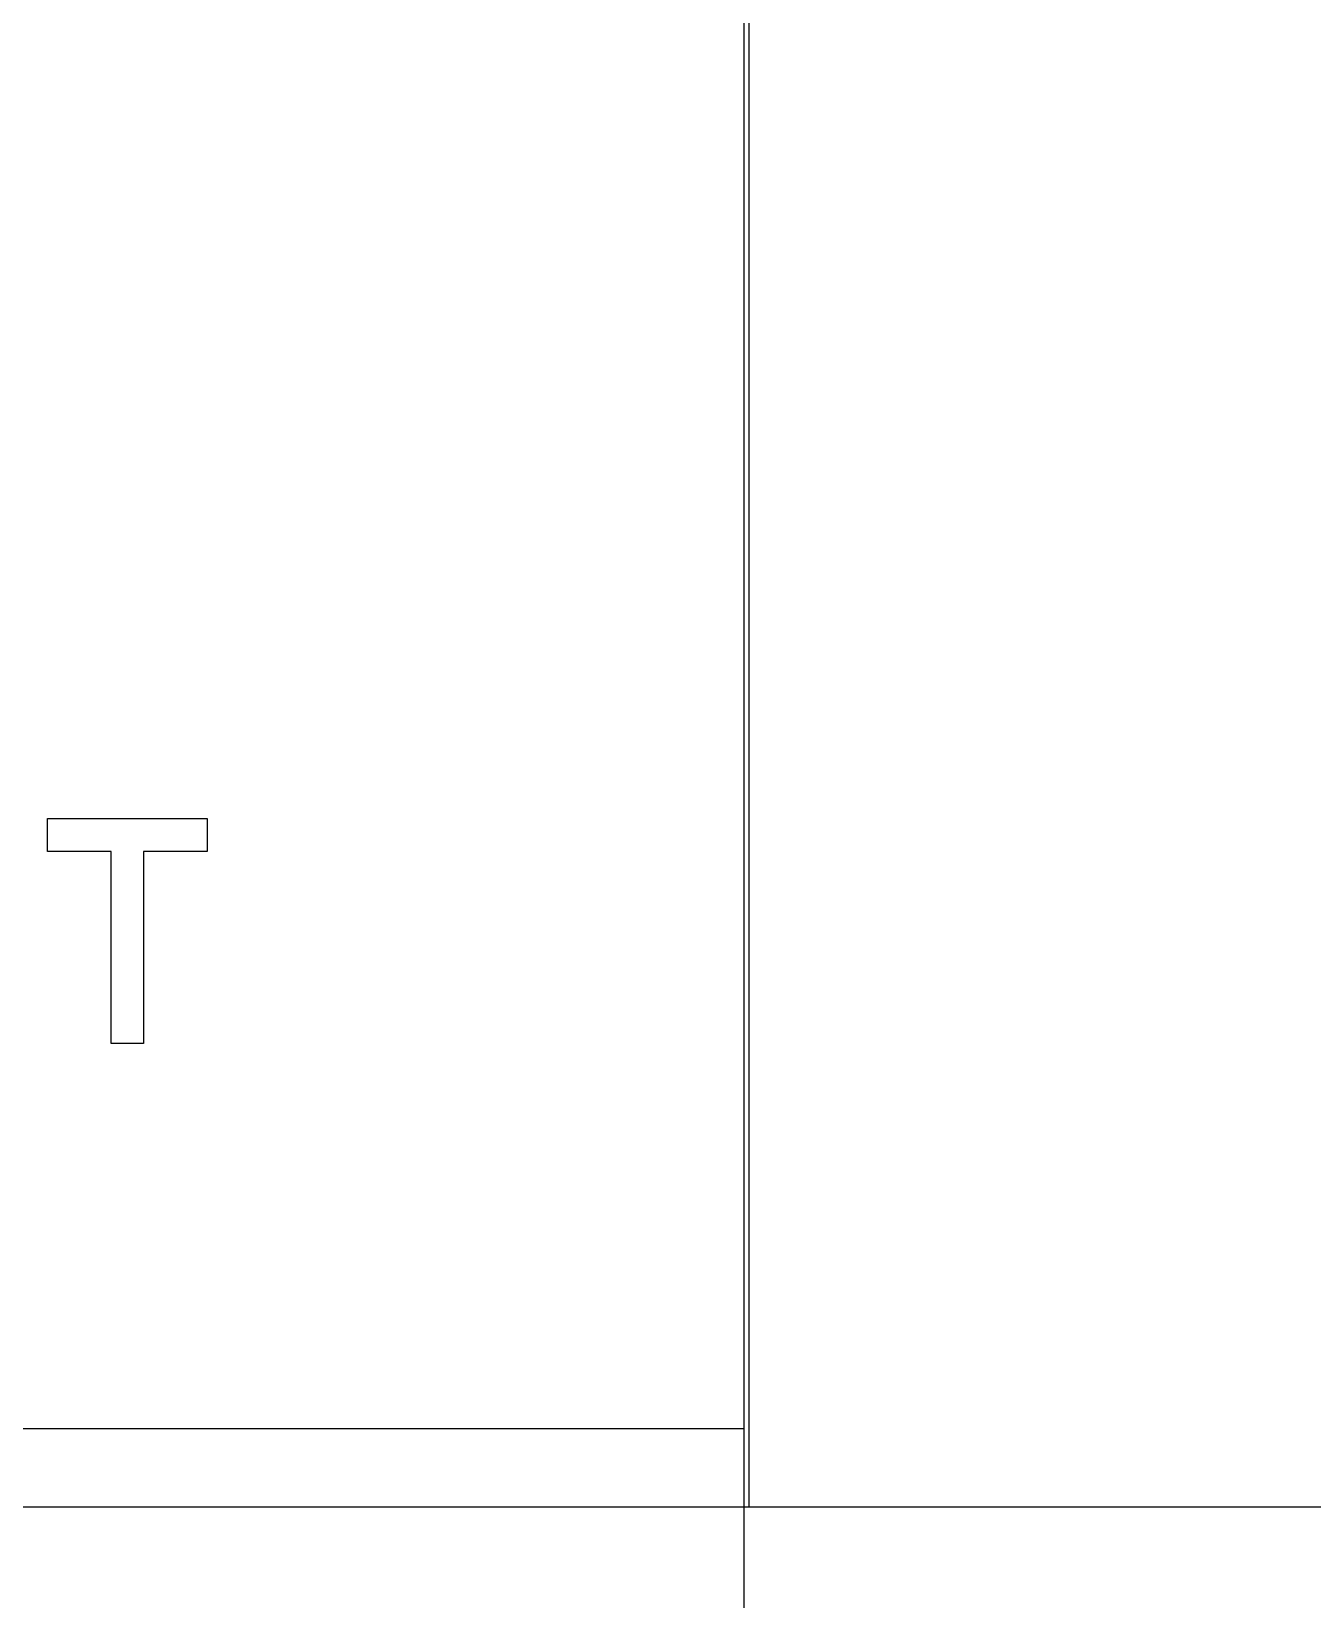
# Model space of a CAD drawing. Extents: x 1 to 47.7, y 0.2 to 35.
# Drawn here: x 14.034 to 14.588, y 10.758 to 11.436 of the extents above; entities that cross this region are included whole.
import ezdxf

# ---------------------------------------------------------------- set-up
doc = ezdxf.new("R2010")
doc.units = 0
doc.header["$MEASUREMENT"] = 0
for name, color, linetype in [('4_1__4U__UP_TO_ONE_IO_BOAR', 7, 'CONTINUOUS'), ('4_2__4U__FRONT_PANEL_W_24_', 7, 'CONTINUOUS'), ('5_1___24__TARGET_LEDS___12', 7, 'CONTINUOUS')]:
    doc.layers.add(name, color=color, linetype=linetype)

msp = doc.modelspace()

# ---------------------------------------------------------------- linework, layer by layer
at = {"layer": '4_1__4U__UP_TO_ONE_IO_BOAR'}
for points in [[(14.34452, 14.47367), (14.34452, 10.79851)], [(14.08298, 11.08155), (14.08298, 10.9986), (14.06887, 10.9986), (14.06887, 11.08155), (14.04142, 11.08155), (14.04142, 11.09578), (14.11047, 11.09578), (14.11047, 11.08155), (14.08298, 11.08155)], [(11.30567, 10.79851), (11.59054, 10.79851), (12.16307, 10.79851), (12.73561, 10.79851), (13.02048, 10.79851), (13.30367, 10.79851), (13.58462, 10.79851), (13.72408, 10.79851), (13.86277, 10.79851), (14.00062, 10.79851), (14.13756, 10.79851), (14.27352, 10.79851), (14.40843, 10.79851), (14.54222, 10.79851), (14.67482, 10.79851)]]:
    msp.add_lwpolyline(points, dxfattribs=at)
at = {"layer": '4_2__4U__FRONT_PANEL_W_24_'}
for points in [[(14.34231, 14.47452), (14.34231, 8.99937)], [(12.92208, 10.8323), (14.34236, 10.8323)]]:
    msp.add_lwpolyline(points, dxfattribs=at)
at = {"layer": '5_1___24__TARGET_LEDS___12'}
for points in [[(14.34231, 14.47452), (14.34231, 8.99937)], [(12.92208, 10.8323), (14.34236, 10.8323)]]:
    msp.add_lwpolyline(points, dxfattribs=at)

doc.saveas('drawing.dxf')
